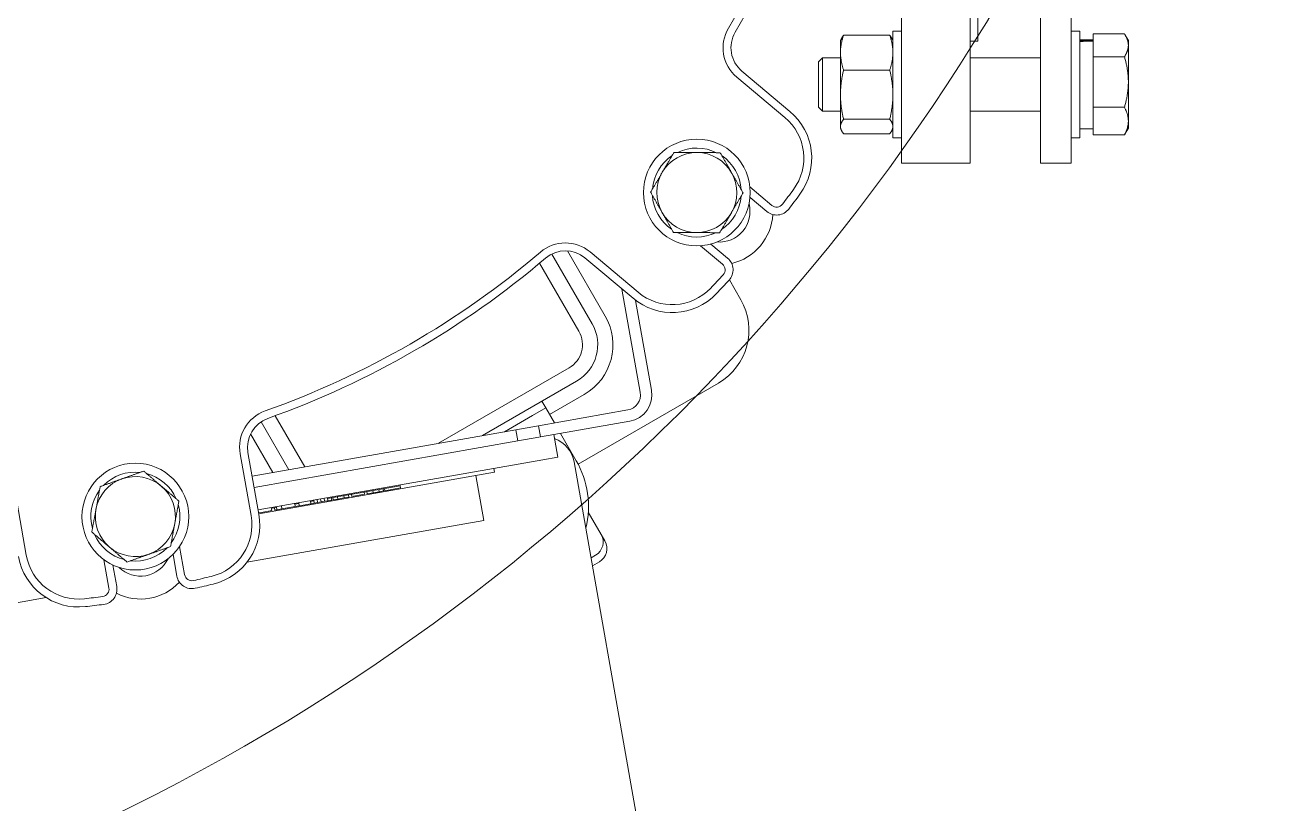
# Model space of a CAD drawing. Header units: inches. Extents: x 14 to 368, y 5 to 236.
# Drawn here: x 75.78 to 96.45, y 167.54 to 180.3 of the extents above; entities that cross this region are included whole.
import ezdxf

# ---------------------------------------------------------------- set-up
doc = ezdxf.new("R2010")
doc.units = ezdxf.units.IN
doc.header["$LTSCALE"] = 11
doc.header["$MEASUREMENT"] = 0
doc.layers.add('Visible', color=7, linetype='Continuous', lineweight=18)

msp = doc.modelspace()

# ---------------------------------------------------------------- linework, layer by layer
at = {"layer": 'Visible'}
for p, q in [((90.137158, 178.042161), (90.137158, 185.292161)), ((91.262158, 178.042161), (91.262158, 185.292161)), ((92.417158, 185.292161), (92.417158, 178.042161)), ((92.917158, 178.042161), (92.917158, 185.292161)), ((91.387158, 180.042161), (91.387158, 181.094253)), ((89.137533, 180.050791), (89.152019, 180.081857)), ((89.137533, 180.050791), (89.137533, 179.853748)), ((89.1894, 180.139243), (89.944665, 180.139243)), ((89.996533, 180.050791), (89.982046, 180.081857)), ((89.996533, 180.206791), (89.996533, 178.456791)), ((89.996533, 180.206791), (90.137158, 180.206791)), ((92.917158, 180.206791), (93.057783, 180.206791)), ((93.057783, 178.456791), (93.057783, 180.206791)), ((93.276783, 180.061291), (93.057783, 180.061291)), ((93.276783, 180.029656), (93.276783, 180.160425)), ((93.276783, 180.160425), (93.790711, 180.160425)), ((93.854908, 180.050541), (93.805036, 180.136921)), ((93.854908, 179.973429), (93.854908, 180.050541)), ((89.137533, 179.853748), (89.137533, 179.164528)), ((91.262158, 180.042161), (91.387158, 180.042161)), ((93.276783, 180.029656), (93.276783, 179.917203)), ((93.276783, 179.786433), (93.276783, 179.917203)), ((93.854908, 179.372116), (93.854908, 179.973429)), ((88.776783, 179.703141), (88.842936, 179.769291)), ((88.776783, 178.960441), (88.776783, 179.703141)), ((88.842936, 179.769291), (88.842936, 178.894291)), ((89.137533, 179.769291), (88.842936, 179.769291)), ((92.417158, 179.769291), (91.262158, 179.769291)), ((93.276783, 179.496694), (93.276783, 179.786433)), ((93.276783, 179.786433), (93.790711, 179.786433)), ((87.438543, 179.45141), (88.225975, 178.790676)), ((88.309537, 178.890262), (87.522105, 179.550996)), ((89.1894, 179.568254), (89.944665, 179.568254)), ((93.276783, 179.496694), (93.276783, 179.247538)), ((93.276783, 178.9578), (93.276783, 179.247538)), ((93.854908, 178.730479), (93.854908, 179.372116)), ((89.137533, 179.164528), (89.137533, 178.642571)), ((88.776783, 178.960441), (88.842936, 178.894291)), ((89.137533, 178.894291), (88.842936, 178.894291)), ((92.417158, 178.894291), (91.262158, 178.894291)), ((93.276783, 178.79883), (93.276783, 178.9578)), ((93.276783, 178.9578), (93.790711, 178.9578)), ((89.137533, 178.642571), (89.137533, 178.612791)), ((89.137533, 178.612791), (89.152019, 178.581726)), ((89.1894, 178.760802), (89.944665, 178.760802)), ((89.996533, 178.612791), (89.982046, 178.581726)), ((93.276783, 178.602291), (93.057783, 178.602291)), ((93.276783, 178.79883), (93.276783, 178.662127)), ((93.276783, 178.503158), (93.276783, 178.662127)), ((93.854908, 178.613041), (93.805036, 178.526662)), ((93.854908, 178.613041), (93.854908, 178.730479)), ((89.1894, 178.52434), (89.944665, 178.52434)), ((89.996533, 178.456791), (90.137158, 178.456791)), ((92.917158, 178.456791), (93.057783, 178.456791)), ((93.276783, 178.503158), (93.790711, 178.503158)), ((90.137158, 178.042161), (91.262158, 178.042161)), ((92.917158, 178.042161), (92.417158, 178.042161)), ((88.014637, 177.349305), (87.653947, 177.651959)), ((87.655295, 177.481125), (87.931074, 177.249719)), ((85.067297, 175.409643), (84.407799, 176.551927)), ((84.667353, 176.602365), (85.283803, 175.534643)), ((85.821949, 175.92567), (85.034517, 176.586404)), ((86.844035, 176.686743), (87.204724, 176.384089)), ((87.288287, 176.483675), (87.012508, 176.71508)), ((84.206339, 176.400865), (84.85079, 175.284643)), ((84.950955, 176.486818), (85.738387, 175.826084)), ((87.5044, 175.803455), (87.31667, 176.128614)), ((85.55736, 175.977983), (85.855828, 174.285286)), ((85.780425, 175.792691), (86.04048, 174.317845)), ((84.689739, 174.683591), (82.550774, 173.448659)), ((83.27062, 173.575588), (84.814739, 174.467085)), ((84.837949, 173.109279), (87.138375, 174.43743)), ((84.307828, 174.030082), (84.245328, 174.138335)), ((84.939739, 174.250579), (84.370328, 173.921829)), ((80.36029, 173.062418), (79.876212, 173.900865)), ((84.091321, 173.905082), (83.630543, 173.639052)), ((84.307828, 174.030082), (84.091321, 173.905082)), ((85.653039, 173.995672), (84.192219, 173.73809)), ((84.307828, 174.030082), (84.450151, 173.783571)), ((83.817992, 173.672104), (79.49799, 172.910371)), ((79.644659, 173.801927), (80.098287, 173.01622)), ((83.817992, 173.672104), (84.192219, 173.73809)), ((83.850551, 173.487453), (83.817992, 173.672104)), ((84.192219, 173.73809), (84.224778, 173.553439)), ((85.685598, 173.811021), (84.224778, 173.553439)), ((79.836285, 172.970022), (79.471201, 173.602365)), ((83.850551, 173.487453), (79.530549, 172.72572)), ((83.850551, 173.487453), (84.195091, 173.548204)), ((84.195091, 173.548204), (84.224778, 173.553439)), ((84.506411, 173.222313), (84.441293, 173.591616)), ((84.549918, 173.61077), (84.807828, 173.164057)), ((79.301442, 173.276411), (79.479938, 172.264108)), ((79.607963, 172.286683), (79.429467, 173.298985)), ((79.595667, 172.356417), (84.260209, 173.178901)), ((83.460018, 173.037806), (83.470871, 172.976256)), ((84.506411, 173.222313), (84.260209, 173.178901)), ((85.903318, 166.741424), (84.774604, 173.142675)), ((83.470871, 172.976256), (79.60652, 172.294866)), ((83.163119, 172.921991), (83.293355, 172.183385)), ((75.796757, 171.614664), (75.618261, 172.626967)), ((80.732711, 172.544215), (81.923427, 172.754171)), ((81.075972, 172.604742), (81.082484, 172.567811)), ((81.126316, 172.613619), (81.132827, 172.576688)), ((81.341155, 172.613422), (81.132827, 172.576688)), ((81.334643, 172.650352), (81.341155, 172.613422)), ((81.377993, 172.657996), (81.384505, 172.621066)), ((81.479426, 172.637803), (81.384505, 172.621066)), ((81.472914, 172.674733), (81.479426, 172.637803)), ((81.577845, 172.655157), (81.479426, 172.637803)), ((81.571333, 172.692087), (81.577845, 172.655157)), ((81.648536, 172.667622), (81.577845, 172.655157)), ((81.642024, 172.704552), (81.648536, 172.667622)), ((81.663642, 172.708364), (81.670154, 172.671433)), ((81.929939, 172.71724), (81.670154, 172.671433)), ((81.921256, 172.766481), (81.923427, 172.754171)), ((81.923427, 172.754171), (81.929939, 172.71724)), ((79.82854, 172.397478), (79.83071, 172.385168)), ((79.83071, 172.385168), (79.897505, 172.396946)), ((79.895334, 172.409256), (79.904017, 172.360016)), ((79.976571, 172.42358), (79.985254, 172.37434)), ((80.203048, 172.412743), (80.076956, 172.39051)), ((80.194365, 172.461983), (80.203048, 172.412743)), ((80.196536, 172.449673), (80.264064, 172.46158)), ((80.270575, 172.42465), (80.203048, 172.412743)), ((80.261893, 172.47389), (80.270575, 172.42465)), ((80.46028, 172.4581), (80.270575, 172.42465)), ((80.451598, 172.50734), (80.46028, 172.4581)), ((80.453769, 172.49503), (80.509515, 172.50486)), ((80.516026, 172.46793), (80.46028, 172.4581)), ((80.507344, 172.51717), (80.516026, 172.46793)), ((80.569613, 172.477378), (80.516026, 172.46793)), ((80.56093, 172.526619), (80.569613, 172.477378)), ((80.627266, 172.487544), (80.569613, 172.477378)), ((80.618583, 172.536785), (80.627266, 172.487544)), ((80.685876, 172.497879), (80.627266, 172.487544)), ((80.677193, 172.547119), (80.685876, 172.497879)), ((80.739223, 172.507285), (80.685876, 172.497879)), ((80.730541, 172.556526), (80.739223, 172.507285)), ((80.800831, 172.518148), (80.739223, 172.507285)), ((80.794319, 172.555079), (80.800831, 172.518148)), ((80.817686, 172.559199), (80.824197, 172.522268)), ((80.901633, 172.535922), (80.824197, 172.522268)), ((80.895121, 172.572853), (80.901633, 172.535922)), ((80.95334, 172.54504), (80.901633, 172.535922)), ((81.005048, 172.554157), (80.95334, 172.54504)), ((80.998536, 172.591088), (81.005048, 172.554157)), ((81.082484, 172.567811), (81.005048, 172.554157)), ((79.648558, 172.314972), (79.60435, 172.307176)), ((79.819504, 172.345114), (79.648558, 172.314972)), ((79.810822, 172.394354), (79.819504, 172.345114)), ((79.862684, 172.390806), (79.869196, 172.353876)), ((79.904017, 172.360016), (79.869196, 172.353876)), ((79.985254, 172.37434), (79.904017, 172.360016)), ((80.076956, 172.39051), (79.985254, 172.37434)), ((85.005899, 172.320986), (85.216321, 171.956525)), ((83.293355, 172.183385), (79.412501, 171.499086)), ((85.216321, 171.956525), (85.278821, 171.848272)), ((78.201009, 171.627759), (78.263523, 171.273225)), ((78.391548, 171.295799), (78.309787, 171.759493)), ((85.051441, 171.572656), (85.124815, 171.615018)), ((77.068929, 171.540696), (77.15069, 171.077003)), ((77.278715, 171.099577), (77.216201, 171.454111)), ((85.187315, 171.506765), (85.07454, 171.441655)), ((76.12178, 170.918843), (72.214337, 170.229855))]:
    msp.add_line(p, q, dxfattribs=at)
for centre, radius in [((62.450531, 197.979827), 34), ((86.783828, 177.559669), 0.875), ((77.583914, 172.248097), 0.875)]:
    msp.add_circle(centre, radius, dxfattribs=at)
for centre, radius, start, end in [((74.887158, 187.542161), 14.395, 329.5779542, 350.4220458), ((74.887158, 187.542161), 14.525, 329.5779542, 350.4220458), ((87.843499, 179.934018), 0.63, 149.5779542, 230), ((87.843499, 179.934018), 0.5, 149.5779542, 230), ((87.666749, 178.124218), 1, 323.6115741, 50), ((87.666749, 178.124218), 0.87, 323.6115741, 50), ((86.783828, 177.559669), 0.656, 89.5682924, 149.5682924), ((86.783828, 177.559669), 0.7295, 63.6274338, 115.5091511), ((86.783828, 177.559669), 0.656, 29.5682924, 89.5682924), ((86.783828, 177.559669), 0.7295, 123.6274338, 175.5091511), ((86.783828, 177.559669), 0.7295, 3.6274338, 55.5091511), ((86.783828, 177.559669), 0.656, 149.5682924, 209.5682924), ((86.783828, 177.559669), 0.656, 329.5682924, 29.5682924), ((74.887158, 187.542161), 16.745, 322.5856496, 323.6115741), ((86.783828, 177.559669), 0.7295, 183.6274338, 235.5091511), ((87.154997, 177.248222), 0.5, 265.4263999, 14.5736001), ((86.783828, 177.559669), 0.7295, 303.6274338, 355.5091511), ((88.091771, 177.44123), 0.12, 230, 322.5856496), ((74.887158, 187.542161), 16.875, 322.5856496, 323.6115741), ((86.783828, 177.559669), 0.656, 209.5682924, 269.5682924), ((86.783828, 177.559669), 0.656, 269.5682924, 329.5682924), ((87.154997, 177.248222), 0.875, 283.2028105, 356.7971895), ((88.091771, 177.44123), 0.25, 230, 322.5856496), ((86.783828, 177.559669), 0.7295, 243.6274338, 295.5091511), ((74.887158, 187.542161), 14.395, 289.5779542, 310.4220458), ((84.629561, 176.103796), 0.63, 50, 130.4220458), ((84.629561, 176.103796), 0.5, 50, 130.4220458), ((74.887158, 187.542161), 14.525, 289.5779542, 310.4220458), ((87.12759, 176.292163), 0.12, 317.4143504, 50), ((87.12759, 176.292163), 0.25, 317.4143504, 50), ((74.887158, 187.542161), 16.745, 316.3884259, 317.4143504), ((74.887158, 187.542161), 16.875, 316.3884259, 317.4143504), ((86.381174, 176.592129), 0.87, 230, 316.3884259), ((86.381174, 176.592129), 1, 230, 316.3884259), ((86.638375, 175.303455), 1, 300, 30), ((84.469739, 175.064643), 0.94, 300, 30), ((84.469739, 175.064643), 0.69, 300, 30), ((84.469739, 175.064643), 0.44, 300, 30), ((85.609627, 174.241874), 0.25, 280, 10), ((85.609627, 174.241874), 0.4375, 280, 10), ((79.921871, 173.385809), 0.63, 109.5779542, 190), ((79.921871, 173.385809), 0.5, 109.5779542, 190), ((84.282201, 173.055851), 0.5, 10, 70.0383358), ((83.508789, 172.414057), 1.5, 346.2633214, 30), ((77.583914, 172.248097), 0.656, 109.5682924, 169.5682924), ((77.583914, 172.248097), 0.7295, 83.6274338, 135.5091511), ((77.583914, 172.248097), 0.656, 49.5682924, 109.5682924), ((77.583914, 172.248097), 0.7295, 23.6274338, 75.5091511), ((77.583914, 172.248097), 0.7295, 143.6274338, 195.5091511), ((77.583914, 172.248097), 0.656, 349.5682924, 49.5682924), ((77.583914, 172.248097), 0.7295, 323.6274338, 15.5091511), ((77.583914, 172.248097), 0.656, 169.5682924, 229.5682924), ((78.623155, 172.113034), 0.87, 283.6115741, 10), ((78.623155, 172.113034), 1, 283.6115741, 10), ((77.583914, 172.248097), 0.656, 289.5682924, 349.5682924), ((77.583914, 172.248097), 0.7295, 203.6274338, 255.5091511), ((84.999815, 171.831525), 0.25, 300, 30), ((85.062315, 171.723272), 0.25, 300, 30), ((76.65354, 171.765738), 1, 190, 276.3884259), ((76.65354, 171.765738), 0.87, 190, 276.3884259), ((77.583914, 172.248097), 0.656, 229.5682924, 289.5682924), ((77.583914, 172.248097), 0.7295, 263.6274338, 315.5091511), ((77.668051, 171.770931), 0.5, 225.4263999, 334.5736001), ((77.668051, 171.770931), 0.875, 243.2028105, 316.7971895), ((78.509725, 171.316637), 0.25, 190, 282.5856496), ((78.509725, 171.316637), 0.12, 190, 282.5856496), ((74.887158, 187.542161), 16.745, 282.5856496, 283.6115741), ((77.032514, 171.056165), 0.12, 277.4143504, 10), ((77.032514, 171.056165), 0.25, 277.4143504, 10), ((74.887158, 187.542161), 16.875, 282.5856496, 283.6115741), ((74.887158, 187.542161), 16.745, 276.3884259, 277.4143504), ((74.887158, 187.542161), 16.875, 276.3884259, 277.4143504)]:
    msp.add_arc(centre, radius, start, end, dxfattribs=at)
for centre, start_param, end_param in [((92.902531, 179.331791), 4.614551563, 4.66760093), ((93.213034, 179.331791), 4.689726187, 4.74266996)]:
    msp.add_ellipse(centre, major_axis=(-4.137091, -0.175324), ratio=0.171163357, start_param=start_param, end_param=end_param, dxfattribs=at)
for points, weights in [([(89.1894, 180.139243), (89.137533, 179.986247), (89.137533, 179.853748)], [1, 1.0379548493, 1]), ([(89.152019, 180.081857), (89.16472, 180.109095), (89.1894, 180.139243)], [1.01889247474, 1.01770772765, 1]), ([(89.944665, 180.139243), (89.969345, 180.109095), (89.982046, 180.081857)], [1, 1.01770772765, 1.01889247474]), ([(89.996533, 179.853748), (89.996533, 179.986247), (89.944665, 180.139243)], [1, 1.0379548493, 1]), ([(93.854908, 179.973429), (93.854908, 180.060214), (93.790711, 180.160425)], [1, 1.04314139574, 1.01001874936]), ([(89.137533, 179.853748), (89.137533, 179.72125), (89.1894, 179.568254)], [1, 1.0379548493, 1]), ([(89.944665, 179.568254), (89.996533, 179.72125), (89.996533, 179.853748)], [1, 1.0379548493, 1]), ([(93.790711, 179.786433), (93.854908, 179.886644), (93.854908, 179.973429)], [1.01001874936, 1.04314139574, 1]), ([(93.854908, 179.372116), (93.854908, 179.564402), (93.790711, 179.786433)], [1, 1.04314139574, 1.01001874936]), ([(89.1894, 179.568254), (89.137533, 179.351898), (89.137533, 179.164528)], [1, 1.0379548493, 1]), ([(89.996533, 179.164528), (89.996533, 179.351898), (89.944665, 179.568254)], [1, 1.0379548493, 1]), ([(93.790711, 178.9578), (93.854908, 179.179831), (93.854908, 179.372116)], [1.01001874936, 1.04314139574, 1]), ([(89.137533, 179.164528), (89.137533, 178.977158), (89.1894, 178.760802)], [1, 1.0379548493, 1]), ([(89.944665, 178.760802), (89.996533, 178.977158), (89.996533, 179.164528)], [1, 1.0379548493, 1]), ([(93.854908, 178.730479), (93.854908, 178.835979), (93.790711, 178.9578)], [1, 1.04314139574, 1.01001874936]), ([(89.1894, 178.760802), (89.137533, 178.697442), (89.137533, 178.642571)], [1, 1.0379548493, 1]), ([(89.137533, 178.642571), (89.137533, 178.587699), (89.1894, 178.52434)], [1, 1.0379548493, 1]), ([(89.996533, 178.642571), (89.996533, 178.697442), (89.944665, 178.760802)], [1, 1.0379548493, 1]), ([(89.944665, 178.52434), (89.996533, 178.587699), (89.996533, 178.642571)], [1, 1.0379548493, 1]), ([(93.790711, 178.503158), (93.854908, 178.624979), (93.854908, 178.730479)], [1.01001874936, 1.04314139574, 1]), ([(93.805036, 178.526662), (93.798354, 178.515088), (93.790711, 178.503158)], [1.01666293934, 1.01385139222, 1.01001874936]), ([(86.218203, 177.891941), (86.307234, 178.043499), (86.410039, 178.218504)], [1, 1.0379548493, 1]), ([(86.410039, 178.218504), (86.613001, 178.216975), (86.78877, 178.215651)], [1, 1.0379548493, 1]), ([(86.78877, 178.215651), (86.96454, 178.214326), (87.167502, 178.212797)], [1, 1.0379548493, 1]), ([(87.167502, 178.212797), (87.267658, 178.036263), (87.354396, 177.88338)], [1, 1.0379548493, 1]), ([(86.026366, 177.565377), (86.129171, 177.740382), (86.218203, 177.891941)], [1, 1.0379548493, 1]), ([(87.354396, 177.88338), (87.441134, 177.730496), (87.54129, 177.553962)], [1, 1.0379548493, 1]), ([(86.21326, 177.235959), (86.126522, 177.388842), (86.026366, 177.565377)], [1, 1.0379548493, 1]), ([(87.54129, 177.553962), (87.438485, 177.378957), (87.349453, 177.227398)], [1, 1.0379548493, 1]), ([(86.400154, 176.906542), (86.299998, 177.083076), (86.21326, 177.235959)], [1, 1.0379548493, 1]), ([(87.349453, 177.227398), (87.260421, 177.075839), (87.157616, 176.900834)], [1, 1.0379548493, 1]), ([(86.778885, 176.903688), (86.603115, 176.905012), (86.400154, 176.906542)], [1, 1.0379548493, 1]), ([(87.157616, 176.900834), (86.954655, 176.902364), (86.778885, 176.903688)], [1, 1.0379548493, 1]), ([(77.007333, 172.739356), (77.198577, 172.807336), (77.3642, 172.866208)], [1, 1.0379548493, 1]), ([(77.3642, 172.866208), (77.529822, 172.92508), (77.721066, 172.99306)], [1, 1.0379548493, 1]), ([(77.721066, 172.99306), (77.875561, 172.861427), (78.009357, 172.74743)], [1, 1.0379548493, 1]), ([(76.938756, 172.366874), (76.970583, 172.539744), (77.007333, 172.739356)], [1, 1.0379548493, 1]), ([(78.009357, 172.74743), (78.143153, 172.633433), (78.297647, 172.501801)], [1, 1.0379548493, 1]), ([(78.297647, 172.501801), (78.260897, 172.302188), (78.229071, 172.129319)], [1, 1.0379548493, 1]), ([(76.87018, 171.994392), (76.90693, 172.194005), (76.938756, 172.366874)], [1, 1.0379548493, 1]), ([(77.158471, 171.748763), (77.024675, 171.86276), (76.87018, 171.994392)], [1, 1.0379548493, 1]), ([(78.229071, 172.129319), (78.197245, 171.95645), (78.160495, 171.756837)], [1, 1.0379548493, 1]), ([(77.446761, 171.503133), (77.292267, 171.634766), (77.158471, 171.748763)], [1, 1.0379548493, 1]), ([(77.803628, 171.629985), (77.638006, 171.571113), (77.446761, 171.503133)], [1, 1.0379548493, 1]), ([(78.160495, 171.756837), (77.96925, 171.688857), (77.803628, 171.629985)], [1, 1.0379548493, 1])]:
    msp.add_rational_spline(points, weights, degree=2, dxfattribs=at)

doc.saveas('drawing.dxf')
